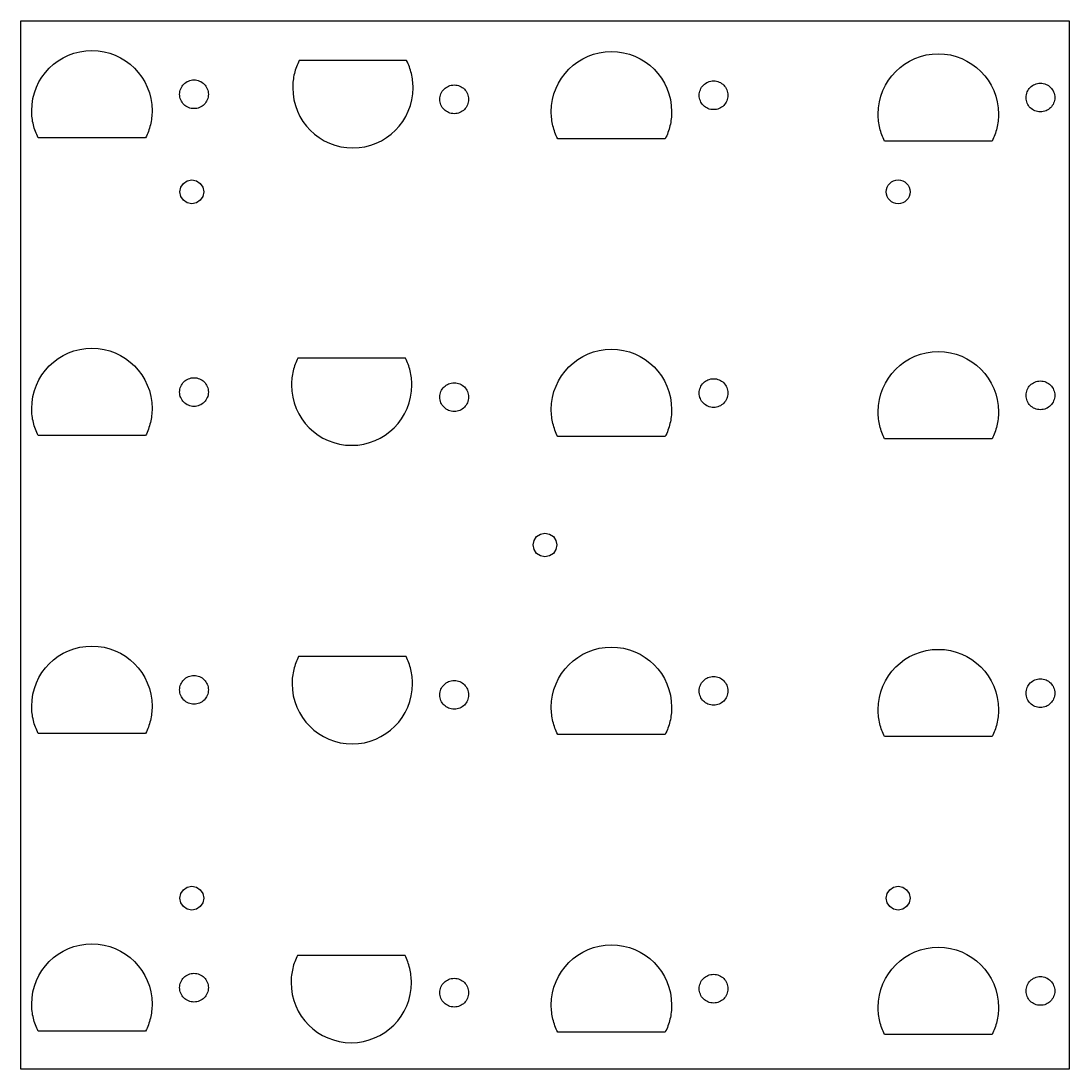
# Model space of a CAD drawing. Extents: x 5 to 220, y 53 to 268.
import ezdxf

# ---------------------------------------------------------------- set-up
doc = ezdxf.new("R2010")
doc.units = 0
doc.layers.get('0').update_dxf_attribs({"linetype": 'CONTINUOUS'})

msp = doc.modelspace()

# ---------------------------------------------------------------- linework, layer by layer
at = {"color": 7}
for points in [[(4.91873, 268.359062), (18.36498, 268.359062), (31.811231, 268.359062), (45.25748, 268.359062), (58.703729, 268.359062), (72.149978, 268.359062), (85.596228, 268.359062), (99.042477, 268.359062), (112.488729, 268.359062), (125.934978, 268.359062), (139.381227, 268.359062), (152.827476, 268.359062), (166.273726, 268.359062), (179.719975, 268.359062), (193.166227, 268.359062), (206.612476, 268.359062), (220.058725, 268.359062), (220.058725, 254.912812), (220.058725, 241.466563), (220.058725, 228.020311), (220.058725, 214.574062), (220.058725, 201.127813), (220.058725, 187.681564), (220.058725, 174.235315), (220.058725, 160.789063), (220.058725, 147.342813), (220.058725, 133.896564), (220.058725, 120.450315), (220.058725, 107.004066), (220.058725, 93.557817), (220.058725, 80.111565), (220.058725, 66.665315), (220.058725, 53.219066), (206.612476, 53.219066), (193.166227, 53.219066), (179.719975, 53.219066), (166.273726, 53.219066), (152.827476, 53.219066), (139.381227, 53.219066), (125.934978, 53.219066), (112.488729, 53.219066), (99.042477, 53.219066), (85.596228, 53.219066), (72.149978, 53.219066), (58.703729, 53.219066), (45.25748, 53.219066), (31.811231, 53.219066), (18.36498, 53.219066), (4.91873, 53.219066), (4.91873, 66.665315), (4.91873, 80.111565), (4.91873, 93.557817), (4.91873, 107.004066), (4.91873, 120.450315), (4.91873, 133.896564), (4.91873, 147.342813), (4.91873, 160.789063), (4.91873, 174.235315), (4.91873, 187.681564), (4.91873, 201.127813), (4.91873, 214.574062), (4.91873, 228.020311), (4.91873, 241.466563), (4.91873, 254.912812), (4.91873, 268.359062)], [(7.122856, 249.936309), (7.186645, 251.200602), (7.373869, 252.428407), (7.678317, 253.613501), (8.093773, 254.749668), (8.614026, 255.830687), (9.23286, 256.850336), (9.944064, 257.802395), (10.741424, 258.680648), (11.618727, 259.478869), (12.569758, 260.190845), (13.588306, 260.810348), (14.668156, 261.331164), (15.803095, 261.747069), (16.98691, 262.051846), (18.213388, 262.239273), (19.476315, 262.303132), (20.739242, 262.239273), (21.965719, 262.051846), (23.149535, 261.747069), (24.284474, 261.331164), (25.364324, 260.810348), (26.382871, 260.190845), (27.333903, 259.478869), (28.211205, 258.680648), (29.008564, 257.802395), (29.71977, 256.850336), (30.338604, 255.830687), (30.858855, 254.749668), (31.274312, 253.613501), (31.578759, 252.428407), (31.765985, 251.200602), (31.829773, 249.936309), (31.824241, 249.562918), (31.80776, 249.192374), (31.780497, 248.824822), (31.742597, 248.460402), (31.694219, 248.099257), (31.635514, 247.741529), (31.56664, 247.387357), (31.487753, 247.036888), (31.399012, 246.69026), (31.300564, 246.347619), (31.192572, 246.009105), (31.07519, 245.674858), (30.948571, 245.345022), (30.81287, 245.019741), (30.668248, 244.699156), (30.514857, 244.383406), (29.13573, 244.383406), (27.756601, 244.383406), (26.377473, 244.383406), (24.998344, 244.383406), (23.619216, 244.383406), (22.240088, 244.383406), (20.86096, 244.383406), (19.481832, 244.383406), (18.102704, 244.383406), (16.723575, 244.383406), (15.344447, 244.383406), (13.965319, 244.383406), (12.586191, 244.383406), (11.207063, 244.383406), (9.827935, 244.383406), (8.448806, 244.383406), (8.295212, 244.699218), (8.15018, 245.019837), (8.013895, 245.345126), (7.886544, 245.674945), (7.768313, 246.009161), (7.659387, 246.347636), (7.559954, 246.690228), (7.470197, 247.036806), (7.390304, 247.387227), (7.32046, 247.741357), (7.260851, 248.099059), (7.211663, 248.460191), (7.173083, 248.824622), (7.145295, 249.192207), (7.128486, 249.562816), (7.122842, 249.936309), (7.122856, 249.936309)], [(113.777313, 249.729694), (113.841101, 250.993988), (114.028327, 252.22179), (114.332774, 253.406886), (114.748231, 254.543053), (115.268482, 255.624072), (115.887317, 256.643721), (116.598522, 257.595781), (117.395882, 258.474034), (118.273184, 259.272254), (119.224216, 259.98423), (120.242765, 260.603733), (121.322615, 261.124549), (122.457551, 261.540454), (123.641366, 261.845232), (124.867845, 262.032658), (126.130772, 262.096517), (127.3937, 262.032658), (128.620179, 261.845232), (129.803993, 261.540454), (130.93893, 261.124549), (132.01878, 260.603733), (133.037329, 259.98423), (133.988361, 259.272254), (134.865663, 258.474034), (135.663023, 257.595781), (136.374228, 256.643721), (136.993063, 255.624072), (137.513314, 254.543053), (137.928771, 253.406886), (138.233218, 252.22179), (138.420444, 250.993988), (138.484232, 249.729694), (138.4787, 249.356303), (138.462218, 248.985759), (138.434956, 248.618207), (138.397056, 248.253788), (138.348678, 247.892642), (138.289973, 247.534914), (138.221099, 247.180742), (138.142215, 246.830273), (138.05347, 246.483645), (137.955023, 246.141004), (137.84703, 245.80249), (137.729649, 245.468243), (137.60303, 245.138407), (137.467329, 244.813126), (137.322707, 244.492541), (137.169316, 244.176791), (135.790186, 244.176791), (134.41106, 244.176791), (133.031933, 244.176791), (131.652803, 244.176791), (130.273676, 244.176791), (128.894546, 244.176791), (127.515417, 244.176791), (126.13629, 244.176791), (124.757163, 244.176791), (123.378033, 244.176791), (121.998904, 244.176791), (120.619777, 244.176791), (119.24065, 244.176791), (117.86152, 244.176791), (116.482391, 244.176791), (115.103264, 244.176791), (114.94967, 244.492604), (114.804636, 244.813222), (114.668354, 245.138511), (114.541001, 245.46833), (114.422769, 245.802546), (114.313846, 246.141021), (114.21441, 246.483614), (114.124655, 246.830191), (114.044761, 247.180612), (113.974917, 247.534742), (113.915309, 247.892444), (113.86612, 248.253576), (113.82754, 248.618007), (113.799741, 248.985593), (113.782921, 249.356201), (113.777276, 249.729694), (113.777313, 249.729694)], [(180.868168, 249.258947), (180.931955, 250.523241), (181.119182, 251.751043), (181.423629, 252.936139), (181.839085, 254.072307), (182.359337, 255.153325), (182.978171, 256.172974), (183.689377, 257.125034), (184.486736, 258.003287), (185.364038, 258.801507), (186.315071, 259.513483), (187.333619, 260.132987), (188.413469, 260.653802), (189.548406, 261.069708), (190.732221, 261.374485), (191.958699, 261.561912), (193.221627, 261.62577), (194.484554, 261.561912), (195.711033, 261.374485), (196.894848, 261.069708), (198.029785, 260.653802), (199.109635, 260.132987), (200.128183, 259.513483), (201.079216, 258.801507), (201.956518, 258.003287), (202.753877, 257.125034), (203.465083, 256.172974), (204.083917, 255.153325), (204.604168, 254.072307), (205.019625, 252.936139), (205.324072, 251.751046), (205.511298, 250.523241), (205.575086, 249.258947), (205.569555, 248.885556), (205.553073, 248.515012), (205.52581, 248.14746), (205.487911, 247.783041), (205.439532, 247.421895), (205.380827, 247.064167), (205.311954, 246.709995), (205.23307, 246.359526), (205.144325, 246.012898), (205.045877, 245.670258), (204.937885, 245.331743), (204.820503, 244.997496), (204.693884, 244.66766), (204.558183, 244.342379), (204.413561, 244.021795), (204.260171, 243.706045), (202.881044, 243.706045), (201.501914, 243.706045), (200.122787, 243.706045), (198.743657, 243.706045), (197.364528, 243.706045), (195.985401, 243.706045), (194.606274, 243.706045), (193.227144, 243.706045), (191.848018, 243.706045), (190.468888, 243.706045), (189.089761, 243.706045), (187.710631, 243.706045), (186.331502, 243.706045), (184.952375, 243.706045), (183.573248, 243.706045), (182.194118, 243.706045), (182.040524, 244.021857), (181.89549, 244.342475), (181.759208, 244.667765), (181.631855, 244.997584), (181.513624, 245.3318), (181.4047, 245.670275), (181.305265, 246.012867), (181.21551, 246.359444), (181.135615, 246.709865), (181.065771, 247.063995), (181.006163, 247.421698), (180.956974, 247.782829), (180.918395, 248.14726), (180.890596, 248.514846), (180.873775, 248.885455), (180.868131, 249.258947), (180.868168, 249.258947)], [(60.696845, 254.659783), (60.760633, 253.39549), (60.947859, 252.167688), (61.252306, 250.982591), (61.667763, 249.846424), (62.188014, 248.765406), (62.806848, 247.745757), (63.518054, 246.793697), (64.315413, 245.915444), (65.192715, 245.117223), (66.143748, 244.405247), (67.162296, 243.785744), (68.242146, 243.264928), (69.377083, 242.849023), (70.560898, 242.544246), (71.787377, 242.356819), (73.050304, 242.292961), (74.313232, 242.356819), (75.53971, 242.544246), (76.723525, 242.849023), (77.858462, 243.264928), (78.938312, 243.785744), (79.95686, 244.405247), (80.907893, 245.117223), (81.785195, 245.915444), (82.582554, 246.793697), (83.29376, 247.745757), (83.912594, 248.765406), (84.432846, 249.846424), (84.848302, 250.982591), (85.152749, 252.167685), (85.339976, 253.39549), (85.403763, 254.659783), (85.398232, 255.033175), (85.38175, 255.403718), (85.354487, 255.77127), (85.316588, 256.13569), (85.268209, 256.496835), (85.209504, 256.854563), (85.140631, 257.208735), (85.061747, 257.559205), (84.973002, 257.905833), (84.874554, 258.248473), (84.766562, 258.586987), (84.649177, 258.921234), (84.522561, 259.25107), (84.38686, 259.576351), (84.242238, 259.896936), (84.088848, 260.212686), (82.709718, 260.212686), (81.330591, 260.212686), (79.951461, 260.212686), (78.572335, 260.212686), (77.193205, 260.212686), (75.814078, 260.212686), (74.434948, 260.212686), (73.055821, 260.212686), (71.676692, 260.212686), (70.297565, 260.212686), (68.918435, 260.212686), (67.539308, 260.212686), (66.160179, 260.212686), (64.781052, 260.212686), (63.401922, 260.212686), (62.022795, 260.212686), (61.869201, 259.896874), (61.724167, 259.576255), (61.587885, 259.250966), (61.460532, 258.921147), (61.342301, 258.586931), (61.233377, 258.248456), (61.133942, 257.905864), (61.044187, 257.559286), (60.964293, 257.208865), (60.894448, 256.854736), (60.83484, 256.497033), (60.785652, 256.135901), (60.747072, 255.771471), (60.719273, 255.403885), (60.702452, 255.033276), (60.696808, 254.659783), (60.696845, 254.659783)], [(40.438023, 256.259512), (40.739646, 256.244287), (41.032553, 256.199583), (41.315261, 256.126892), (41.586302, 256.027691), (41.844177, 255.903468), (42.087404, 255.755703), (42.314499, 255.58588), (42.523996, 255.395481), (42.714379, 255.185991), (42.884214, 254.958891), (43.031969, 254.715662), (43.156195, 254.45779), (43.25539, 254.186757), (43.32809, 253.904045), (43.372793, 253.611138), (43.387953, 253.309518), (43.372793, 253.007897), (43.32809, 252.71499), (43.25539, 252.432278), (43.156195, 252.161244), (43.031969, 251.903372), (42.884214, 251.660145), (42.714379, 251.433043), (42.523996, 251.223553), (42.314499, 251.033153), (42.087404, 250.863331), (41.844177, 250.715566), (41.586302, 250.591343), (41.315261, 250.492142), (41.032553, 250.419451), (40.739646, 250.374747), (40.438023, 250.359522), (40.136399, 250.374747), (39.843492, 250.419451), (39.560785, 250.492142), (39.289744, 250.591343), (39.031869, 250.715566), (38.788642, 250.863331), (38.561547, 251.033153), (38.352066, 251.223553), (38.161667, 251.433043), (37.991831, 251.660145), (37.844076, 251.903372), (37.719851, 252.161244), (37.620656, 252.432278), (37.547956, 252.71499), (37.503252, 253.007897), (37.488093, 253.309518), (37.503252, 253.611138), (37.547956, 253.904045), (37.620656, 254.186757), (37.719851, 254.45779), (37.844076, 254.715662), (37.991831, 254.958891), (38.161667, 255.185991), (38.352066, 255.395481), (38.561547, 255.58588), (38.788642, 255.755703), (39.031869, 255.903468), (39.289744, 256.027691), (39.560785, 256.126892), (39.843492, 256.199583), (40.136399, 256.244287), (40.438023, 256.259512)], [(147.092454, 256.052869), (147.394077, 256.037644), (147.686984, 255.99294), (147.969691, 255.920248), (148.240732, 255.821048), (148.498608, 255.696825), (148.741835, 255.549059), (148.96893, 255.379237), (149.178427, 255.188838), (149.36881, 254.979348), (149.538645, 254.752247), (149.6864, 254.509019), (149.810625, 254.251147), (149.909821, 253.980114), (149.98252, 253.697402), (150.027224, 253.404495), (150.042384, 253.102875), (150.027224, 252.801254), (149.98252, 252.508347), (149.909821, 252.225635), (149.810625, 251.954601), (149.6864, 251.696729), (149.538645, 251.453502), (149.36881, 251.2264), (149.178427, 251.01691), (148.96893, 250.82651), (148.741835, 250.656688), (148.498608, 250.508923), (148.240732, 250.3847), (147.969691, 250.285499), (147.686984, 250.212808), (147.394077, 250.168104), (147.092454, 250.152879), (146.79083, 250.168104), (146.497923, 250.212808), (146.215216, 250.285499), (145.944175, 250.3847), (145.686299, 250.508923), (145.443072, 250.656688), (145.215977, 250.82651), (145.006497, 251.01691), (144.816097, 251.2264), (144.646262, 251.453502), (144.498507, 251.696729), (144.374282, 251.954601), (144.275086, 252.225635), (144.202387, 252.508347), (144.157683, 252.801254), (144.142524, 253.102875), (144.157683, 253.404495), (144.202387, 253.697402), (144.275086, 253.980114), (144.374282, 254.251147), (144.498507, 254.509019), (144.646262, 254.752247), (144.816097, 254.979348), (145.006497, 255.188838), (145.215977, 255.379237), (145.443072, 255.549059), (145.686299, 255.696825), (145.944175, 255.821048), (146.215216, 255.920248), (146.497923, 255.99294), (146.79083, 256.037644), (147.092454, 256.052869)], [(93.854731, 255.226889), (94.156354, 255.211664), (94.449261, 255.16696), (94.731969, 255.094269), (95.00301, 254.995068), (95.260885, 254.870845), (95.504112, 254.72308), (95.731207, 254.553258), (95.940704, 254.36286), (96.131087, 254.153368), (96.300922, 253.926268), (96.448677, 253.683039), (96.572903, 253.425167), (96.672098, 253.154134), (96.744798, 252.871422), (96.789501, 252.578515), (96.804661, 252.276895), (96.789501, 251.975274), (96.744798, 251.682368), (96.672098, 251.399655), (96.572903, 251.128621), (96.448677, 250.870749), (96.300922, 250.627522), (96.131087, 250.40042), (95.940704, 250.19093), (95.731207, 250.00053), (95.504112, 249.830708), (95.260885, 249.682943), (95.00301, 249.55872), (94.731969, 249.459519), (94.449261, 249.386828), (94.156354, 249.342124), (93.854731, 249.326899), (93.553107, 249.342124), (93.2602, 249.386828), (92.977493, 249.459519), (92.706452, 249.55872), (92.448577, 249.682943), (92.20535, 249.830708), (91.978255, 250.00053), (91.768774, 250.19093), (91.578375, 250.40042), (91.408539, 250.627522), (91.260784, 250.870749), (91.136559, 251.128621), (91.037364, 251.399655), (90.964664, 251.682368), (90.91996, 251.975274), (90.904801, 252.276895), (90.91996, 252.578515), (90.964664, 252.871422), (91.037364, 253.154134), (91.136559, 253.425167), (91.260784, 253.683039), (91.408539, 253.926268), (91.578375, 254.153368), (91.768774, 254.36286), (91.978255, 254.553258), (92.20535, 254.72308), (92.448577, 254.870845), (92.706452, 254.995068), (92.977493, 255.094269), (93.2602, 255.16696), (93.553107, 255.211664), (93.854731, 255.226889)], [(214.183339, 255.582179), (214.484963, 255.566953), (214.77787, 255.522249), (215.060577, 255.449558), (215.331618, 255.350358), (215.589493, 255.226134), (215.83272, 255.078369), (216.059815, 254.908547), (216.269312, 254.718148), (216.459695, 254.508657), (216.62953, 254.281557), (216.777286, 254.038329), (216.901511, 253.780457), (217.000706, 253.509424), (217.073406, 253.226712), (217.11811, 252.933805), (217.133269, 252.632184), (217.11811, 252.330564), (217.073406, 252.037657), (217.000706, 251.754945), (216.901511, 251.48391), (216.777286, 251.226038), (216.62953, 250.982812), (216.459695, 250.75571), (216.269312, 250.546219), (216.059815, 250.35582), (215.83272, 250.185998), (215.589493, 250.038233), (215.331618, 249.914009), (215.060577, 249.814809), (214.77787, 249.742118), (214.484963, 249.697414), (214.183339, 249.682188), (213.881715, 249.697414), (213.588808, 249.742118), (213.306101, 249.814809), (213.03506, 249.914009), (212.777185, 250.038233), (212.533958, 250.185998), (212.306863, 250.35582), (212.097382, 250.546219), (211.906983, 250.75571), (211.737148, 250.982812), (211.589392, 251.226038), (211.465167, 251.48391), (211.365972, 251.754945), (211.293272, 252.037657), (211.248568, 252.330564), (211.233409, 252.632184), (211.248568, 252.933805), (211.293272, 253.226712), (211.365972, 253.509424), (211.465167, 253.780457), (211.589392, 254.038329), (211.737148, 254.281557), (211.906983, 254.508657), (212.097382, 254.718148), (212.306863, 254.908547), (212.533958, 255.078369), (212.777185, 255.226134), (213.03506, 255.350358), (213.306101, 255.449558), (213.588808, 255.522249), (213.881715, 255.566953), (214.183339, 255.582179)], [(42.438714, 233.289073), (42.246181, 232.335422), (41.721126, 231.55666), (40.942364, 231.031606), (39.988714, 230.839073), (39.035064, 231.031606), (38.256301, 231.55666), (37.731247, 232.335422), (37.538714, 233.289073), (37.731247, 234.242723), (38.256301, 235.021483), (39.035064, 235.546539), (39.988714, 235.739073), (40.942364, 235.546539), (41.721126, 235.021483), (42.246181, 234.242723), (42.438714, 233.289073)], [(187.438748, 233.289073), (187.388973, 232.795312), (187.246215, 232.335422), (187.020327, 231.919255), (186.721161, 231.55666), (186.358566, 231.257494), (185.942399, 231.031606), (185.482509, 230.888848), (184.988748, 230.839073), (184.494988, 230.888848), (184.035098, 231.031606), (183.618931, 231.257494), (183.256336, 231.55666), (182.95717, 231.919255), (182.731282, 232.335422), (182.588524, 232.795312), (182.538748, 233.289073), (182.588524, 233.782833), (182.731282, 234.242723), (182.95717, 234.65889), (183.256336, 235.021483), (183.618931, 235.320651), (184.035098, 235.546539), (184.494988, 235.689297), (184.988748, 235.739073), (185.482509, 235.689297), (185.942399, 235.546539), (186.358566, 235.320651), (186.721161, 235.021483), (187.020327, 234.65889), (187.246215, 234.242723), (187.388973, 233.782833), (187.438748, 233.289073)], [(7.122856, 188.808923), (7.186645, 190.073216), (7.373869, 191.301019), (7.678317, 192.486115), (8.093773, 193.622282), (8.614026, 194.703301), (9.23286, 195.72295), (9.944064, 196.675009), (10.741424, 197.553262), (11.618727, 198.351483), (12.569758, 199.063459), (13.588306, 199.682962), (14.668156, 200.203778), (15.803095, 200.619683), (16.98691, 200.92446), (18.213388, 201.111887), (19.476315, 201.175746), (20.739242, 201.111887), (21.965719, 200.92446), (23.149535, 200.619683), (24.284474, 200.203778), (25.364324, 199.682962), (26.382871, 199.063459), (27.333903, 198.351483), (28.211205, 197.553262), (29.008564, 196.675009), (29.71977, 195.72295), (30.338604, 194.703301), (30.858855, 193.622282), (31.274312, 192.486115), (31.578759, 191.301021), (31.765985, 190.073216), (31.829773, 188.808923), (31.824241, 188.435532), (31.80776, 188.064988), (31.780497, 187.697436), (31.742597, 187.333016), (31.694219, 186.971871), (31.635514, 186.614143), (31.56664, 186.259971), (31.487753, 185.909502), (31.399012, 185.562874), (31.300564, 185.220233), (31.192572, 184.881719), (31.075187, 184.547472), (30.948571, 184.217636), (30.81287, 183.892355), (30.668248, 183.57177), (30.514857, 183.25602), (29.13573, 183.25602), (27.756601, 183.25602), (26.377473, 183.25602), (24.998344, 183.25602), (23.619216, 183.25602), (22.240088, 183.25602), (20.86096, 183.25602), (19.481832, 183.25602), (18.102704, 183.25602), (16.723575, 183.25602), (15.344447, 183.25602), (13.965319, 183.25602), (12.586191, 183.25602), (11.207063, 183.25602), (9.827935, 183.25602), (8.448806, 183.25602), (8.295212, 183.571832), (8.15018, 183.892451), (8.013895, 184.21774), (7.886544, 184.547559), (7.768313, 184.881775), (7.659387, 185.22025), (7.559954, 185.562842), (7.470197, 185.90942), (7.390304, 186.259841), (7.32046, 186.613971), (7.260851, 186.971673), (7.211663, 187.332805), (7.173083, 187.697236), (7.145295, 188.064821), (7.128486, 188.43543), (7.122842, 188.808923), (7.122856, 188.808923)], [(113.777313, 188.602308), (113.841101, 189.866602), (114.028327, 191.094404), (114.332774, 192.2795), (114.748231, 193.415667), (115.268482, 194.496686), (115.887317, 195.516335), (116.598522, 196.468395), (117.395882, 197.346648), (118.273184, 198.144868), (119.224216, 198.856844), (120.242765, 199.476347), (121.322615, 199.997163), (122.457551, 200.413068), (123.641366, 200.717846), (124.867845, 200.905272), (126.130772, 200.969131), (127.3937, 200.905272), (128.620179, 200.717846), (129.803993, 200.413068), (130.93893, 199.997163), (132.01878, 199.476347), (133.037329, 198.856844), (133.988361, 198.144868), (134.865663, 197.346648), (135.663023, 196.468395), (136.374228, 195.516335), (136.993063, 194.496686), (137.513314, 193.415667), (137.928771, 192.2795), (138.233218, 191.094404), (138.420444, 189.866602), (138.484232, 188.602308), (138.4787, 188.228917), (138.462218, 187.858373), (138.434956, 187.490821), (138.397056, 187.126402), (138.348678, 186.765256), (138.289973, 186.407528), (138.221099, 186.053356), (138.142215, 185.702887), (138.05347, 185.356259), (137.955023, 185.013618), (137.84703, 184.675104), (137.729649, 184.340857), (137.60303, 184.011021), (137.467329, 183.68574), (137.322707, 183.365155), (137.169316, 183.049405), (135.790186, 183.049405), (134.41106, 183.049405), (133.031933, 183.049405), (131.652803, 183.049405), (130.273676, 183.049405), (128.894546, 183.049405), (127.515417, 183.049405), (126.13629, 183.049405), (124.757163, 183.049405), (123.378033, 183.049405), (121.998904, 183.049405), (120.619777, 183.049405), (119.24065, 183.049405), (117.86152, 183.049405), (116.482391, 183.049405), (115.103264, 183.049405), (114.94967, 183.365218), (114.804636, 183.685836), (114.668354, 184.011125), (114.541001, 184.340944), (114.422769, 184.67516), (114.313846, 185.013635), (114.21441, 185.356228), (114.124655, 185.702805), (114.044761, 186.053226), (113.974917, 186.407356), (113.915309, 186.765058), (113.86612, 187.12619), (113.82754, 187.490621), (113.799741, 187.858207), (113.782921, 188.228815), (113.777276, 188.602308), (113.777313, 188.602308)], [(180.868168, 188.131561), (180.931955, 189.395855), (181.119182, 190.623657), (181.423629, 191.808753), (181.839085, 192.944921), (182.359337, 194.025939), (182.978171, 195.045588), (183.689377, 195.997648), (184.486736, 196.875901), (185.364038, 197.674121), (186.315071, 198.386097), (187.333619, 199.005601), (188.413469, 199.526416), (189.548406, 199.942322), (190.732221, 200.247099), (191.958699, 200.434526), (193.221627, 200.498384), (194.484554, 200.434526), (195.711033, 200.247099), (196.894848, 199.942322), (198.029785, 199.526416), (199.109635, 199.005601), (200.128183, 198.386097), (201.079216, 197.674121), (201.956518, 196.875901), (202.753877, 195.997648), (203.465083, 195.045588), (204.083917, 194.025939), (204.604168, 192.944921), (205.019625, 191.808753), (205.324072, 190.623657), (205.511298, 189.395855), (205.575086, 188.131561), (205.569555, 187.75817), (205.553073, 187.387626), (205.52581, 187.020074), (205.487911, 186.655655), (205.439532, 186.294509), (205.380827, 185.936781), (205.311954, 185.582609), (205.23307, 185.23214), (205.144325, 184.885512), (205.045877, 184.542872), (204.937885, 184.204357), (204.820503, 183.87011), (204.693884, 183.540274), (204.558183, 183.214993), (204.413561, 182.894409), (204.260171, 182.578659), (202.881044, 182.578659), (201.501914, 182.578659), (200.122787, 182.578659), (198.743657, 182.578659), (197.364528, 182.578659), (195.985401, 182.578659), (194.606274, 182.578659), (193.227144, 182.578659), (191.848018, 182.578659), (190.468888, 182.578659), (189.089761, 182.578659), (187.710631, 182.578659), (186.331502, 182.578659), (184.952375, 182.578659), (183.573248, 182.578659), (182.194118, 182.578659), (182.040524, 182.894471), (181.89549, 183.215089), (181.759208, 183.540379), (181.631855, 183.870198), (181.513624, 184.204414), (181.4047, 184.542889), (181.305265, 184.885481), (181.21551, 185.232058), (181.135615, 185.582479), (181.065771, 185.936609), (181.006163, 186.294312), (180.956974, 186.655443), (180.918395, 187.019874), (180.890596, 187.38746), (180.873775, 187.758069), (180.868131, 188.131561), (180.868168, 188.131561)], [(60.445639, 193.615963), (60.509427, 192.35167), (60.696653, 191.123868), (61.0011, 189.938771), (61.416557, 188.802604), (61.936808, 187.721586), (62.555642, 186.701937), (63.266848, 185.749877), (64.064207, 184.871624), (64.941509, 184.073403), (65.892542, 183.361427), (66.91109, 182.741924), (67.99094, 182.221108), (69.125877, 181.805203), (70.309692, 181.500426), (71.536171, 181.312999), (72.799098, 181.249141), (74.062026, 181.312999), (75.288504, 181.500426), (76.472319, 181.805203), (77.607256, 182.221108), (78.687106, 182.741924), (79.705654, 183.361427), (80.656687, 184.073403), (81.533989, 184.871624), (82.331348, 185.749877), (83.042554, 186.701937), (83.661388, 187.721586), (84.18164, 188.802604), (84.597096, 189.938771), (84.901543, 191.123865), (85.08877, 192.35167), (85.152557, 193.615963), (85.147026, 193.989355), (85.130544, 194.359898), (85.103281, 194.72745), (85.065382, 195.09187), (85.017003, 195.453015), (84.958298, 195.810743), (84.889425, 196.164915), (84.810541, 196.515385), (84.721796, 196.862013), (84.623348, 197.204653), (84.515356, 197.543167), (84.397974, 197.877414), (84.271355, 198.20725), (84.135654, 198.532531), (83.991032, 198.853116), (83.837642, 199.168866), (82.458512, 199.168866), (81.079385, 199.168866), (79.700255, 199.168866), (78.321129, 199.168866), (76.941999, 199.168866), (75.562872, 199.168866), (74.183742, 199.168866), (72.804615, 199.168866), (71.425486, 199.168866), (70.046359, 199.168866), (68.667229, 199.168866), (67.288102, 199.168866), (65.908973, 199.168866), (64.529846, 199.168866), (63.150716, 199.168866), (61.771589, 199.168866), (61.617995, 198.853054), (61.472961, 198.532435), (61.336679, 198.207146), (61.209326, 197.877327), (61.091095, 197.543111), (60.982171, 197.204636), (60.882736, 196.862044), (60.792981, 196.515466), (60.713087, 196.165045), (60.643242, 195.810916), (60.583634, 195.453213), (60.534446, 195.092081), (60.495866, 194.727651), (60.468067, 194.360065), (60.451246, 193.989456), (60.445602, 193.615963), (60.445639, 193.615963)], [(40.438023, 195.132126), (40.739646, 195.116901), (41.032553, 195.072197), (41.315261, 194.999506), (41.586302, 194.900305), (41.844177, 194.776082), (42.087404, 194.628317), (42.314499, 194.458494), (42.523996, 194.268097), (42.714379, 194.058605), (42.884214, 193.831505), (43.031969, 193.588276), (43.156195, 193.330404), (43.25539, 193.059371), (43.32809, 192.776659), (43.372793, 192.483752), (43.387953, 192.182132), (43.372793, 191.880511), (43.32809, 191.587604), (43.25539, 191.304892), (43.156195, 191.033858), (43.031969, 190.775986), (42.884214, 190.532759), (42.714379, 190.305657), (42.523996, 190.096167), (42.314499, 189.905767), (42.087404, 189.735945), (41.844177, 189.58818), (41.586302, 189.463957), (41.315261, 189.364756), (41.032553, 189.292065), (40.739646, 189.247361), (40.438023, 189.232136), (40.136399, 189.247361), (39.843492, 189.292065), (39.560785, 189.364756), (39.289744, 189.463957), (39.031869, 189.58818), (38.788642, 189.735945), (38.561547, 189.905767), (38.352066, 190.096167), (38.161667, 190.305657), (37.991831, 190.532759), (37.844076, 190.775986), (37.719851, 191.033858), (37.620656, 191.304892), (37.547956, 191.587604), (37.503252, 191.880511), (37.488093, 192.182132), (37.503252, 192.483752), (37.547956, 192.776659), (37.620656, 193.059371), (37.719851, 193.330404), (37.844076, 193.588276), (37.991831, 193.831505), (38.161667, 194.058605), (38.352066, 194.268097), (38.561547, 194.458494), (38.788642, 194.628317), (39.031869, 194.776082), (39.289744, 194.900305), (39.560785, 194.999506), (39.843492, 195.072197), (40.136399, 195.116901), (40.438023, 195.132126)], [(93.854731, 194.099503), (94.156354, 194.084278), (94.449261, 194.039574), (94.731969, 193.966883), (95.00301, 193.867682), (95.260885, 193.743459), (95.504112, 193.595694), (95.731207, 193.425872), (95.940704, 193.235472), (96.131087, 193.025982), (96.300922, 192.798882), (96.448677, 192.555653), (96.572903, 192.297781), (96.672098, 192.026748), (96.744798, 191.744036), (96.789501, 191.451129), (96.804661, 191.149509), (96.789501, 190.847888), (96.744798, 190.554982), (96.672098, 190.272269), (96.572903, 190.001235), (96.448677, 189.743363), (96.300922, 189.500136), (96.131087, 189.273034), (95.940704, 189.063544), (95.731207, 188.873144), (95.504112, 188.703322), (95.260885, 188.555557), (95.00301, 188.431334), (94.731969, 188.332133), (94.449261, 188.259442), (94.156354, 188.214738), (93.854731, 188.199513), (93.553107, 188.214738), (93.2602, 188.259442), (92.977493, 188.332133), (92.706452, 188.431334), (92.448577, 188.555557), (92.20535, 188.703322), (91.978255, 188.873144), (91.768774, 189.063544), (91.578375, 189.273034), (91.408539, 189.500136), (91.260784, 189.743363), (91.136559, 190.001235), (91.037364, 190.272269), (90.964664, 190.554982), (90.91996, 190.847888), (90.904801, 191.149509), (90.91996, 191.451129), (90.964664, 191.744036), (91.037364, 192.026748), (91.136559, 192.297781), (91.260784, 192.555653), (91.408539, 192.798882), (91.578375, 193.025982), (91.768774, 193.235472), (91.978255, 193.425872), (92.20535, 193.595694), (92.448577, 193.743459), (92.706452, 193.867682), (92.977493, 193.966883), (93.2602, 194.039574), (93.553107, 194.084278), (93.854731, 194.099503)], [(147.092454, 194.925483), (147.394077, 194.910258), (147.686984, 194.865554), (147.969691, 194.792862), (148.240732, 194.693662), (148.498608, 194.569439), (148.741835, 194.421673), (148.96893, 194.251851), (149.178427, 194.061452), (149.36881, 193.851962), (149.538645, 193.624861), (149.6864, 193.381633), (149.810625, 193.123761), (149.909821, 192.852728), (149.98252, 192.570016), (150.027224, 192.277109), (150.042384, 191.975489), (150.027224, 191.673868), (149.98252, 191.380961), (149.909821, 191.098249), (149.810625, 190.827215), (149.6864, 190.569343), (149.538645, 190.326116), (149.36881, 190.099014), (149.178427, 189.889524), (148.96893, 189.699124), (148.741835, 189.529302), (148.498608, 189.381537), (148.240732, 189.257314), (147.969691, 189.158113), (147.686984, 189.085422), (147.394077, 189.040718), (147.092454, 189.025493), (146.79083, 189.040718), (146.497923, 189.085422), (146.215216, 189.158113), (145.944175, 189.257314), (145.686299, 189.381537), (145.443072, 189.529302), (145.215977, 189.699124), (145.006497, 189.889524), (144.816097, 190.099014), (144.646262, 190.326116), (144.498507, 190.569343), (144.374282, 190.827215), (144.275086, 191.098249), (144.202387, 191.380961), (144.157683, 191.673868), (144.142524, 191.975489), (144.157683, 192.277109), (144.202387, 192.570016), (144.275086, 192.852728), (144.374282, 193.123761), (144.498507, 193.381633), (144.646262, 193.624861), (144.816097, 193.851962), (145.006497, 194.061452), (145.215977, 194.251851), (145.443072, 194.421673), (145.686299, 194.569439), (145.944175, 194.693662), (146.215216, 194.792862), (146.497923, 194.865554), (146.79083, 194.910258), (147.092454, 194.925483)], [(214.183339, 194.454793), (214.484963, 194.439567), (214.77787, 194.394863), (215.060577, 194.322172), (215.331618, 194.222972), (215.589493, 194.098748), (215.83272, 193.950983), (216.059815, 193.781161), (216.269312, 193.590762), (216.459695, 193.381271), (216.62953, 193.154171), (216.777286, 192.910943), (216.901511, 192.653071), (217.000706, 192.382038), (217.073406, 192.099326), (217.11811, 191.806419), (217.133269, 191.504798), (217.11811, 191.203178), (217.073406, 190.910271), (217.000706, 190.627559), (216.901511, 190.356524), (216.777286, 190.098652), (216.62953, 189.855426), (216.459695, 189.628324), (216.269312, 189.418833), (216.059815, 189.228434), (215.83272, 189.058612), (215.589493, 188.910847), (215.331618, 188.786623), (215.060577, 188.687423), (214.77787, 188.614732), (214.484963, 188.570028), (214.183339, 188.554802), (213.881715, 188.570028), (213.588808, 188.614732), (213.306101, 188.687423), (213.03506, 188.786623), (212.777185, 188.910847), (212.533958, 189.058612), (212.306863, 189.228434), (212.097382, 189.418833), (211.906983, 189.628324), (211.737148, 189.855426), (211.589392, 190.098652), (211.465167, 190.356524), (211.365972, 190.627559), (211.293272, 190.910271), (211.248568, 191.203178), (211.233409, 191.504798), (211.248568, 191.806419), (211.293272, 192.099326), (211.365972, 192.382038), (211.465167, 192.653071), (211.589392, 192.910943), (211.737148, 193.154171), (211.906983, 193.381271), (212.097382, 193.590762), (212.306863, 193.781161), (212.533958, 193.950983), (212.777185, 194.098748), (213.03506, 194.222972), (213.306101, 194.322172), (213.588808, 194.394863), (213.881715, 194.439567), (214.183339, 194.454793)], [(114.938721, 160.789065), (114.746188, 159.835415), (114.221134, 159.056653), (113.442372, 158.531598), (112.488721, 158.339065), (111.535071, 158.531598), (110.756309, 159.056653), (110.231255, 159.835415), (110.038721, 160.789065), (110.231255, 161.742715), (110.756309, 162.521476), (111.535071, 163.046532), (112.488721, 163.239065), (113.442372, 163.046532), (114.221134, 162.521476), (114.746188, 161.742715), (114.938721, 160.789065)], [(7.122856, 127.681509), (7.186645, 128.945802), (7.373869, 130.173607), (7.678317, 131.358701), (8.093773, 132.494868), (8.614026, 133.575886), (9.23286, 134.595535), (9.944064, 135.547595), (10.741424, 136.425848), (11.618727, 137.224069), (12.569758, 137.936045), (13.588306, 138.555548), (14.668156, 139.076364), (15.803095, 139.492269), (16.98691, 139.797046), (18.213388, 139.984473), (19.476315, 140.048331), (20.739242, 139.984473), (21.965719, 139.797046), (23.149535, 139.492269), (24.284474, 139.076364), (25.364324, 138.555548), (26.382871, 137.936045), (27.333903, 137.224069), (28.211205, 136.425848), (29.008564, 135.547595), (29.71977, 134.595535), (30.338604, 133.575886), (30.858855, 132.494868), (31.274312, 131.358701), (31.578759, 130.173604), (31.765985, 128.945802), (31.829773, 127.681509), (31.824241, 127.308117), (31.80776, 126.937574), (31.780497, 126.570022), (31.742597, 126.205602), (31.694219, 125.844457), (31.635514, 125.486729), (31.56664, 125.132557), (31.487753, 124.782087), (31.399012, 124.435459), (31.300564, 124.092819), (31.192572, 123.754305), (31.075187, 123.420058), (30.948571, 123.090222), (30.81287, 122.764941), (30.668248, 122.444356), (30.514857, 122.128606), (29.13573, 122.128606), (27.756601, 122.128606), (26.377473, 122.128606), (24.998344, 122.128606), (23.619216, 122.128606), (22.240088, 122.128606), (20.86096, 122.128606), (19.481832, 122.128606), (18.102704, 122.128606), (16.723575, 122.128606), (15.344447, 122.128606), (13.965319, 122.128606), (12.586191, 122.128606), (11.207063, 122.128606), (9.827935, 122.128606), (8.448806, 122.128606), (8.295212, 122.444418), (8.15018, 122.765037), (8.013895, 123.090326), (7.886544, 123.420145), (7.768313, 123.754361), (7.659387, 124.092836), (7.559954, 124.435428), (7.470197, 124.782006), (7.390304, 125.132427), (7.32046, 125.486556), (7.260851, 125.844259), (7.211663, 126.205391), (7.173083, 126.569821), (7.145295, 126.937407), (7.128486, 127.308016), (7.122842, 127.681509), (7.122856, 127.681509)], [(113.777313, 127.474922), (113.841101, 128.739216), (114.028327, 129.96702), (114.332774, 131.152114), (114.748231, 132.288281), (115.268482, 133.3693), (115.887317, 134.388949), (116.598522, 135.341009), (117.395882, 136.219262), (118.273184, 137.017482), (119.224216, 137.729458), (120.242765, 138.348961), (121.322615, 138.869777), (122.457551, 139.285682), (123.641366, 139.59046), (124.867845, 139.777886), (126.130772, 139.841745), (127.3937, 139.777886), (128.620179, 139.59046), (129.803993, 139.285682), (130.93893, 138.869777), (132.01878, 138.348961), (133.037329, 137.729458), (133.988361, 137.017482), (134.865663, 136.219262), (135.663023, 135.341009), (136.374228, 134.388949), (136.993063, 133.3693), (137.513314, 132.288281), (137.928771, 131.152114), (138.233218, 129.967018), (138.420444, 128.739216), (138.484232, 127.474922), (138.4787, 127.101531), (138.462218, 126.730987), (138.434956, 126.363435), (138.397056, 125.999016), (138.348678, 125.63787), (138.289973, 125.280142), (138.221099, 124.92597), (138.142215, 124.575501), (138.05347, 124.228873), (137.955023, 123.886232), (137.84703, 123.547718), (137.729649, 123.213471), (137.60303, 122.883635), (137.467329, 122.558354), (137.322707, 122.237769), (137.169316, 121.922019), (135.790186, 121.922019), (134.41106, 121.922019), (133.031933, 121.922019), (131.652803, 121.922019), (130.273676, 121.922019), (128.894546, 121.922019), (127.515417, 121.922019), (126.13629, 121.922019), (124.757163, 121.922019), (123.378033, 121.922019), (121.998904, 121.922019), (120.619777, 121.922019), (119.24065, 121.922019), (117.86152, 121.922019), (116.482391, 121.922019), (115.103264, 121.922019), (114.94967, 122.237832), (114.804636, 122.55845), (114.668354, 122.883739), (114.541001, 123.213558), (114.422769, 123.547774), (114.313846, 123.886249), (114.21441, 124.228842), (114.124655, 124.575419), (114.044761, 124.92584), (113.974917, 125.27997), (113.915309, 125.637672), (113.86612, 125.998804), (113.82754, 126.363235), (113.799741, 126.730821), (113.782921, 127.101429), (113.777276, 127.474922), (113.777313, 127.474922)], [(60.571256, 132.320965), (60.635044, 131.056672), (60.82227, 129.828867), (61.126717, 128.643774), (61.542174, 127.507606), (62.062425, 126.426588), (62.681259, 125.406939), (63.392465, 124.454879), (64.189824, 123.576626), (65.067126, 122.778406), (66.018159, 122.06643), (67.036707, 121.446926), (68.116557, 120.926111), (69.251494, 120.510205), (70.435309, 120.205428), (71.661788, 120.018001), (72.924715, 119.954143), (74.187643, 120.018001), (75.414121, 120.205428), (76.597936, 120.510205), (77.732873, 120.926111), (78.812723, 121.446926), (79.831271, 122.06643), (80.782304, 122.778406), (81.659606, 123.576626), (82.456965, 124.454879), (83.168171, 125.406939), (83.787005, 126.426588), (84.307257, 127.507606), (84.722713, 128.643774), (85.02716, 129.82887), (85.214387, 131.056672), (85.278174, 132.320965), (85.272643, 132.694357), (85.256161, 133.0649), (85.228898, 133.432453), (85.190999, 133.796872), (85.14262, 134.158018), (85.083915, 134.515746), (85.015042, 134.869918), (84.936155, 135.220387), (84.847413, 135.567015), (84.748965, 135.909655), (84.640973, 136.24817), (84.523588, 136.582417), (84.396972, 136.912253), (84.261271, 137.237533), (84.116649, 137.558118), (83.963259, 137.873868), (82.584132, 137.873868), (81.205002, 137.873868), (79.825873, 137.873868), (78.446746, 137.873868), (77.067619, 137.873868), (75.688489, 137.873868), (74.309359, 137.873868), (72.930233, 137.873868), (71.551106, 137.873868), (70.171976, 137.873868), (68.792846, 137.873868), (67.413719, 137.873868), (66.03459, 137.873868), (64.655463, 137.873868), (63.276333, 137.873868), (61.897206, 137.873868), (61.743613, 137.558056), (61.598579, 137.237437), (61.462296, 136.912148), (61.334944, 136.582329), (61.216712, 136.248113), (61.107788, 135.909638), (61.008353, 135.567046), (60.918598, 135.220469), (60.838704, 134.870047), (60.768859, 134.515918), (60.709251, 134.158215), (60.660063, 133.797084), (60.621483, 133.432653), (60.593684, 133.065067), (60.576864, 132.694458), (60.571219, 132.320965), (60.571256, 132.320965)], [(180.868168, 127.004175), (180.931955, 128.268469), (181.119182, 129.496274), (181.423629, 130.681367), (181.839085, 131.817535), (182.359337, 132.898553), (182.978171, 133.918202), (183.689377, 134.870262), (184.486736, 135.748515), (185.364038, 136.546735), (186.315071, 137.258711), (187.333619, 137.878215), (188.413469, 138.39903), (189.548406, 138.814936), (190.732221, 139.119713), (191.958699, 139.30714), (193.221627, 139.370998), (194.484554, 139.30714), (195.711033, 139.119713), (196.894848, 138.814936), (198.029785, 138.39903), (199.109635, 137.878215), (200.128183, 137.258711), (201.079216, 136.546735), (201.956518, 135.748515), (202.753877, 134.870262), (203.465083, 133.918202), (204.083917, 132.898553), (204.604168, 131.817535), (205.019625, 130.681367), (205.324072, 129.496274), (205.511298, 128.268469), (205.575086, 127.004175), (205.569555, 126.630784), (205.553073, 126.26024), (205.52581, 125.892688), (205.487911, 125.528269), (205.439532, 125.167123), (205.380827, 124.809395), (205.311954, 124.455223), (205.23307, 124.104754), (205.144325, 123.758126), (205.045877, 123.415486), (204.937885, 123.076971), (204.820503, 122.742724), (204.693884, 122.412888), (204.558183, 122.087607), (204.413561, 121.767023), (204.260171, 121.451273), (202.881044, 121.451273), (201.501914, 121.451273), (200.122787, 121.451273), (198.743657, 121.451273), (197.364528, 121.451273), (195.985401, 121.451273), (194.606274, 121.451273), (193.227144, 121.451273), (191.848018, 121.451273), (190.468888, 121.451273), (189.089761, 121.451273), (187.710631, 121.451273), (186.331502, 121.451273), (184.952375, 121.451273), (183.573248, 121.451273), (182.194118, 121.451273), (182.040524, 121.767085), (181.89549, 122.087703), (181.759208, 122.412993), (181.631855, 122.742812), (181.513624, 123.077028), (181.4047, 123.415503), (181.305265, 123.758095), (181.21551, 124.104672), (181.135615, 124.455093), (181.065771, 124.809223), (181.006163, 125.166926), (180.956974, 125.528057), (180.918395, 125.892488), (180.890596, 126.260074), (180.873775, 126.630683), (180.868131, 127.004175), (180.868168, 127.004175)], [(40.438023, 134.00474), (40.739646, 133.989515), (41.032553, 133.944811), (41.315261, 133.87212), (41.586302, 133.772919), (41.844177, 133.648696), (42.087404, 133.500931), (42.314499, 133.331108), (42.523996, 133.140711), (42.714379, 132.931219), (42.884214, 132.704119), (43.031969, 132.46089), (43.156195, 132.203018), (43.25539, 131.931985), (43.32809, 131.649273), (43.372793, 131.356366), (43.387953, 131.054746), (43.372793, 130.753125), (43.32809, 130.460218), (43.25539, 130.177506), (43.156195, 129.906472), (43.031969, 129.6486), (42.884214, 129.405373), (42.714379, 129.178271), (42.523996, 128.968781), (42.314499, 128.778381), (42.087404, 128.608559), (41.844177, 128.460794), (41.586302, 128.336571), (41.315261, 128.23737), (41.032553, 128.164679), (40.739646, 128.119975), (40.438023, 128.10475), (40.136399, 128.119975), (39.843492, 128.164679), (39.560785, 128.23737), (39.289744, 128.336571), (39.031869, 128.460794), (38.788642, 128.608559), (38.561547, 128.778381), (38.352066, 128.968781), (38.161667, 129.178271), (37.991831, 129.405373), (37.844076, 129.6486), (37.719851, 129.906472), (37.620656, 130.177506), (37.547956, 130.460218), (37.503252, 130.753125), (37.488093, 131.054746), (37.503252, 131.356366), (37.547956, 131.649273), (37.620656, 131.931985), (37.719851, 132.203018), (37.844076, 132.46089), (37.991831, 132.704119), (38.161667, 132.931219), (38.352066, 133.140711), (38.561547, 133.331108), (38.788642, 133.500931), (39.031869, 133.648696), (39.289744, 133.772919), (39.560785, 133.87212), (39.843492, 133.944811), (40.136399, 133.989515), (40.438023, 134.00474)], [(147.092454, 133.798125), (147.394077, 133.7829), (147.686984, 133.738196), (147.969691, 133.665505), (148.240732, 133.566304), (148.498608, 133.442081), (148.741835, 133.294316), (148.96893, 133.124494), (149.178427, 132.934096), (149.36881, 132.724604), (149.538645, 132.497504), (149.6864, 132.254275), (149.810625, 131.996403), (149.909821, 131.72537), (149.98252, 131.442658), (150.027224, 131.149751), (150.042384, 130.848131), (150.027224, 130.54651), (149.98252, 130.253604), (149.909821, 129.970891), (149.810625, 129.699857), (149.6864, 129.441985), (149.538645, 129.198758), (149.36881, 128.971656), (149.178427, 128.762166), (148.96893, 128.571766), (148.741835, 128.401944), (148.498608, 128.254179), (148.240732, 128.129956), (147.969691, 128.030755), (147.686984, 127.958064), (147.394077, 127.91336), (147.092454, 127.898135), (146.79083, 127.91336), (146.497923, 127.958064), (146.215216, 128.030755), (145.944175, 128.129956), (145.686299, 128.254179), (145.443072, 128.401944), (145.215977, 128.571766), (145.006497, 128.762166), (144.816097, 128.971656), (144.646262, 129.198758), (144.498507, 129.441985), (144.374282, 129.699857), (144.275086, 129.970891), (144.202387, 130.253604), (144.157683, 130.54651), (144.142524, 130.848131), (144.157683, 131.149751), (144.202387, 131.442658), (144.275086, 131.72537), (144.374282, 131.996403), (144.498507, 132.254275), (144.646262, 132.497504), (144.816097, 132.724604), (145.006497, 132.934096), (145.215977, 133.124494), (145.443072, 133.294316), (145.686299, 133.442081), (145.944175, 133.566304), (146.215216, 133.665505), (146.497923, 133.738196), (146.79083, 133.7829), (147.092454, 133.798125)], [(93.854731, 132.972117), (94.156354, 132.956892), (94.449261, 132.912188), (94.731969, 132.839497), (95.00301, 132.740296), (95.260885, 132.616073), (95.504112, 132.468308), (95.731207, 132.298486), (95.940704, 132.108086), (96.131087, 131.898596), (96.300922, 131.671496), (96.448677, 131.428267), (96.572903, 131.170395), (96.672098, 130.899362), (96.744798, 130.61665), (96.789501, 130.323743), (96.804661, 130.022123), (96.789501, 129.720502), (96.744798, 129.427596), (96.672098, 129.144883), (96.572903, 128.873849), (96.448677, 128.615977), (96.300922, 128.37275), (96.131087, 128.145648), (95.940704, 127.936158), (95.731207, 127.745758), (95.504112, 127.575936), (95.260885, 127.428171), (95.00301, 127.303948), (94.731969, 127.204747), (94.449261, 127.132056), (94.156354, 127.087352), (93.854731, 127.072127), (93.553107, 127.087352), (93.2602, 127.132056), (92.977493, 127.204747), (92.706452, 127.303948), (92.448577, 127.428171), (92.20535, 127.575936), (91.978255, 127.745758), (91.768774, 127.936158), (91.578375, 128.145648), (91.408539, 128.37275), (91.260784, 128.615977), (91.136559, 128.873849), (91.037364, 129.144883), (90.964664, 129.427596), (90.91996, 129.720502), (90.904801, 130.022123), (90.91996, 130.323743), (90.964664, 130.61665), (91.037364, 130.899362), (91.136559, 131.170395), (91.260784, 131.428267), (91.408539, 131.671496), (91.578375, 131.898596), (91.768774, 132.108086), (91.978255, 132.298486), (92.20535, 132.468308), (92.448577, 132.616073), (92.706452, 132.740296), (92.977493, 132.839497), (93.2602, 132.912188), (93.553107, 132.956892), (93.854731, 132.972117)], [(214.183339, 133.327435), (214.484963, 133.31221), (214.77787, 133.267506), (215.060577, 133.194814), (215.331618, 133.095614), (215.589493, 132.971391), (215.83272, 132.823625), (216.059815, 132.653803), (216.269312, 132.463404), (216.459695, 132.253914), (216.62953, 132.026813), (216.777286, 131.783585), (216.901511, 131.525713), (217.000706, 131.25468), (217.073406, 130.971968), (217.11811, 130.679061), (217.133269, 130.377441), (217.11811, 130.07582), (217.073406, 129.782913), (217.000706, 129.500201), (216.901511, 129.229167), (216.777286, 128.971295), (216.62953, 128.728068), (216.459695, 128.500966), (216.269312, 128.291476), (216.059815, 128.101076), (215.83272, 127.931254), (215.589493, 127.783489), (215.331618, 127.659266), (215.060577, 127.560065), (214.77787, 127.487374), (214.484963, 127.44267), (214.183339, 127.427445), (213.881715, 127.44267), (213.588808, 127.487374), (213.306101, 127.560065), (213.03506, 127.659266), (212.777185, 127.783489), (212.533958, 127.931254), (212.306863, 128.101076), (212.097382, 128.291476), (211.906983, 128.500966), (211.737148, 128.728068), (211.589392, 128.971295), (211.465167, 129.229167), (211.365972, 129.500201), (211.293272, 129.782913), (211.248568, 130.07582), (211.233409, 130.377441), (211.248568, 130.679061), (211.293272, 130.971968), (211.365972, 131.25468), (211.465167, 131.525713), (211.589392, 131.783585), (211.737148, 132.026813), (211.906983, 132.253914), (212.097382, 132.463404), (212.306863, 132.653803), (212.533958, 132.823625), (212.777185, 132.971391), (213.03506, 133.095614), (213.306101, 133.194814), (213.588808, 133.267506), (213.881715, 133.31221), (214.183339, 133.327435)], [(42.438714, 88.289058), (42.246181, 87.335408), (41.721126, 86.556645), (40.942364, 86.031591), (39.988714, 85.839058), (39.035064, 86.031591), (38.256301, 86.556645), (37.731247, 87.335408), (37.538714, 88.289058), (37.731247, 89.242708), (38.256301, 90.021469), (39.035064, 90.546525), (39.988714, 90.739058), (40.942364, 90.546525), (41.721126, 90.021469), (42.246181, 89.242708), (42.438714, 88.289058)], [(187.438748, 88.289058), (187.246215, 87.335408), (186.721161, 86.556645), (185.942399, 86.031591), (184.988748, 85.839058), (184.035098, 86.031591), (183.256336, 86.556645), (182.731282, 87.335408), (182.538748, 88.289058), (182.731282, 89.242708), (183.256336, 90.021469), (184.035098, 90.546525), (184.988748, 90.739058), (185.942399, 90.546525), (186.721161, 90.021469), (187.246215, 89.242708), (187.438748, 88.289058)], [(7.122856, 66.554162), (7.186645, 67.818459), (7.373869, 69.046263), (7.678317, 70.231363), (8.093773, 71.36753), (8.614026, 72.448551), (9.23286, 73.4682), (9.944064, 74.420263), (10.741424, 75.298513), (11.618727, 76.096736), (12.569758, 76.808712), (13.588306, 77.428216), (14.668156, 77.949031), (15.803095, 78.364936), (16.98691, 78.669714), (18.213388, 78.85714), (19.476315, 78.920999), (20.739242, 78.85714), (21.965719, 78.669714), (23.149535, 78.364936), (24.284474, 77.949031), (25.364324, 77.428216), (26.382871, 76.808712), (27.333903, 76.096736), (28.211205, 75.298513), (29.008564, 74.420263), (29.71977, 73.4682), (30.338604, 72.448551), (30.858855, 71.36753), (31.274312, 70.231363), (31.578759, 69.046263), (31.765985, 67.818459), (31.829773, 66.554162), (31.824241, 66.180774), (31.80776, 65.81023), (31.780497, 65.442681), (31.742597, 65.078261), (31.694219, 64.717116), (31.635514, 64.359388), (31.56664, 64.005219), (31.487753, 63.654749), (31.399012, 63.308121), (31.300564, 62.965481), (31.192572, 62.626967), (31.075187, 62.29272), (30.948571, 61.962886), (30.81287, 61.637606), (30.668248, 61.317018), (30.514857, 61.001271), (29.13573, 61.001271), (27.756601, 61.001271), (26.377473, 61.001271), (24.998344, 61.001271), (23.619216, 61.001271), (22.240088, 61.001271), (20.86096, 61.001271), (19.481832, 61.001271), (18.102704, 61.001271), (16.723575, 61.001271), (15.344447, 61.001271), (13.965319, 61.001271), (12.586191, 61.001271), (11.207063, 61.001271), (9.827935, 61.001271), (8.448806, 61.001271), (8.295212, 61.317083), (8.15018, 61.637702), (8.013895, 61.962988), (7.886544, 62.292807), (7.768313, 62.627023), (7.659387, 62.965495), (7.559954, 63.308087), (7.470197, 63.654665), (7.390304, 64.005086), (7.32046, 64.359213), (7.260851, 64.716913), (7.211663, 65.078047), (7.173083, 65.442475), (7.145295, 65.810061), (7.128486, 66.180669), (7.122842, 66.554162), (7.122856, 66.554162)], [(113.777313, 66.347547), (113.841101, 67.611844), (114.028327, 68.839649), (114.332774, 70.024748), (114.748231, 71.160915), (115.268482, 72.241936), (115.887317, 73.261585), (116.598522, 74.213648), (117.395882, 75.091901), (118.273184, 75.890121), (119.224216, 76.602097), (120.242765, 77.221601), (121.322615, 77.742416), (122.457551, 78.158322), (123.641366, 78.463099), (124.867845, 78.650526), (126.130772, 78.714384), (127.3937, 78.650526), (128.620179, 78.463099), (129.803993, 78.158322), (130.93893, 77.742416), (132.01878, 77.221601), (133.037329, 76.602097), (133.988361, 75.890121), (134.865663, 75.091898), (135.663023, 74.213648), (136.374228, 73.261585), (136.993063, 72.241936), (137.513314, 71.160915), (137.928771, 70.024748), (138.233218, 68.839649), (138.420444, 67.611844), (138.484232, 66.347547), (138.4787, 65.974159), (138.462218, 65.603615), (138.434956, 65.236066), (138.397056, 64.871646), (138.348678, 64.510501), (138.289973, 64.152773), (138.221099, 63.798604), (138.142215, 63.448135), (138.05347, 63.101506), (137.955023, 62.758866), (137.84703, 62.420352), (137.729649, 62.086105), (137.60303, 61.756272), (137.467329, 61.430991), (137.322707, 61.110403), (137.169316, 60.794656), (135.790186, 60.794656), (134.41106, 60.794656), (133.031933, 60.794656), (131.652803, 60.794656), (130.273676, 60.794656), (128.894546, 60.794656), (127.515417, 60.794656), (126.13629, 60.794656), (124.757163, 60.794656), (123.378033, 60.794656), (121.998904, 60.794656), (120.619777, 60.794656), (119.24065, 60.794656), (117.86152, 60.794656), (116.482391, 60.794656), (115.103264, 60.794656), (114.94967, 61.110468), (114.804636, 61.431087), (114.668354, 61.756373), (114.541001, 62.086192), (114.422769, 62.420408), (114.313846, 62.75888), (114.21441, 63.101473), (114.124655, 63.44805), (114.044761, 63.798471), (113.974917, 64.152598), (113.915309, 64.510298), (113.86612, 64.871432), (113.82754, 65.23586), (113.799741, 65.603446), (113.782921, 65.974054), (113.777276, 66.347547), (113.777313, 66.347547)], [(180.868168, 65.876801), (180.931955, 67.141097), (181.119182, 68.368902), (181.423629, 69.554001), (181.839085, 70.690168), (182.359337, 71.77119), (182.978171, 72.790839), (183.689377, 73.742901), (184.486736, 74.621154), (185.364038, 75.419375), (186.315071, 76.131351), (187.333619, 76.750854), (188.413469, 77.27167), (189.548406, 77.687575), (190.732221, 77.992352), (191.958699, 78.179779), (193.221627, 78.243637), (194.484554, 78.179779), (195.711033, 77.992352), (196.894848, 77.687575), (198.029785, 77.27167), (199.109635, 76.750854), (200.128183, 76.131351), (201.079216, 75.419375), (201.956518, 74.621154), (202.753877, 73.742901), (203.465083, 72.790839), (204.083917, 71.77119), (204.604168, 70.690168), (205.019625, 69.554001), (205.324072, 68.368902), (205.511298, 67.141097), (205.575086, 65.876801), (205.569555, 65.503412), (205.553073, 65.132869), (205.52581, 64.765319), (205.487911, 64.4009), (205.439532, 64.039754), (205.380827, 63.682026), (205.311954, 63.327857), (205.23307, 62.977388), (205.144325, 62.63076), (205.045877, 62.288119), (204.937885, 61.949605), (204.820503, 61.615358), (204.693884, 61.285525), (204.558183, 60.960244), (204.413561, 60.639657), (204.260171, 60.323909), (202.881044, 60.323909), (201.501914, 60.323909), (200.122787, 60.323909), (198.743657, 60.323909), (197.364528, 60.323909), (195.985401, 60.323909), (194.606274, 60.323909), (193.227144, 60.323909), (191.848018, 60.323909), (190.468888, 60.323909), (189.089761, 60.323909), (187.710631, 60.323909), (186.331502, 60.323909), (184.952375, 60.323909), (183.573248, 60.323909), (182.194118, 60.323909), (182.040524, 60.639721), (181.89549, 60.96034), (181.759208, 61.285627), (181.631855, 61.615446), (181.513624, 61.949662), (181.4047, 62.288133), (181.305265, 62.630726), (181.21551, 62.977303), (181.135615, 63.327724), (181.065771, 63.681851), (181.006163, 64.039551), (180.956974, 64.400685), (180.918395, 64.765113), (180.890596, 65.132699), (180.873775, 65.503308), (180.868131, 65.876801), (180.868168, 65.876801)], [(60.360577, 70.990696), (60.424365, 69.726399), (60.611591, 68.498594), (60.916038, 67.313495), (61.331495, 66.177328), (61.851746, 65.096307), (62.47058, 64.076658), (63.181786, 63.124595), (63.979146, 62.246342), (64.856447, 61.448122), (65.80748, 60.736145), (66.826028, 60.116642), (67.905878, 59.595827), (69.040815, 59.179921), (70.22463, 58.875144), (71.451109, 58.687717), (72.714036, 58.623859), (73.976964, 58.687717), (75.203442, 58.875144), (76.387257, 59.179921), (77.522194, 59.595827), (78.602044, 60.116642), (79.620593, 60.736145), (80.571625, 61.448122), (81.448927, 62.246345), (82.246287, 63.124595), (82.957492, 64.076658), (83.576327, 65.096307), (84.096578, 66.177328), (84.512034, 67.313495), (84.816482, 68.498594), (85.003708, 69.726399), (85.067496, 70.990696), (85.061964, 71.364084), (85.045482, 71.734628), (85.01822, 72.102177), (84.98032, 72.466596), (84.931941, 72.827742), (84.873236, 73.18547), (84.804363, 73.539639), (84.725476, 73.890108), (84.636734, 74.236737), (84.538287, 74.579377), (84.430294, 74.917891), (84.31291, 75.252138), (84.186293, 75.581971), (84.050592, 75.907252), (83.905971, 76.22784), (83.75258, 76.543587), (82.373453, 76.543587), (80.994323, 76.543587), (79.615194, 76.543587), (78.236067, 76.543587), (76.85694, 76.543587), (75.47781, 76.543587), (74.098681, 76.543587), (72.719554, 76.543587), (71.340427, 76.543587), (69.961297, 76.543587), (68.58217, 76.543587), (67.203041, 76.543587), (65.823914, 76.543587), (64.444784, 76.543587), (63.065654, 76.543587), (61.686527, 76.543587), (61.532934, 76.227775), (61.3879, 75.907156), (61.251617, 75.58187), (61.124265, 75.252051), (61.006033, 74.917835), (60.89711, 74.579363), (60.797674, 74.23677), (60.707919, 73.890193), (60.628025, 73.539772), (60.55818, 73.185645), (60.498572, 72.827945), (60.449384, 72.466811), (60.410804, 72.102383), (60.383005, 71.734797), (60.366185, 71.364188), (60.36054, 70.990696), (60.360577, 70.990696)], [(40.438023, 72.877368), (40.739646, 72.862143), (41.032553, 72.817439), (41.315261, 72.744748), (41.586302, 72.645547), (41.844177, 72.521324), (42.087404, 72.373559), (42.314499, 72.203737), (42.523996, 72.013337), (42.714379, 71.803847), (42.884214, 71.576747), (43.031969, 71.333518), (43.156195, 71.075646), (43.25539, 70.804613), (43.32809, 70.521901), (43.372793, 70.228994), (43.387953, 69.927374), (43.372793, 69.625753), (43.32809, 69.332847), (43.25539, 69.050134), (43.156195, 68.7791), (43.031969, 68.521228), (42.884214, 68.278001), (42.714379, 68.050899), (42.523996, 67.841409), (42.314499, 67.651009), (42.087404, 67.481187), (41.844177, 67.333422), (41.586302, 67.209199), (41.315261, 67.109998), (41.032553, 67.037307), (40.739646, 66.992603), (40.438023, 66.977378), (40.136399, 66.992603), (39.843492, 67.037307), (39.560785, 67.109998), (39.289744, 67.209199), (39.031869, 67.333422), (38.788642, 67.481187), (38.561547, 67.651009), (38.352066, 67.841409), (38.161667, 68.050899), (37.991831, 68.278001), (37.844076, 68.521228), (37.719851, 68.7791), (37.620656, 69.050134), (37.547956, 69.332847), (37.503252, 69.625753), (37.488093, 69.927374), (37.503252, 70.228994), (37.547956, 70.521901), (37.620656, 70.804613), (37.719851, 71.075646), (37.844076, 71.333518), (37.991831, 71.576747), (38.161667, 71.803847), (38.352066, 72.013337), (38.561547, 72.203737), (38.788642, 72.373559), (39.031869, 72.521324), (39.289744, 72.645547), (39.560785, 72.744748), (39.843492, 72.817439), (40.136399, 72.862143), (40.438023, 72.877368)], [(93.854731, 71.844745), (94.156354, 71.82952), (94.449261, 71.784816), (94.731969, 71.712125), (95.00301, 71.612924), (95.260885, 71.488701), (95.504112, 71.340936), (95.731207, 71.171114), (95.940704, 70.980714), (96.131087, 70.771224), (96.300922, 70.544124), (96.448677, 70.300895), (96.572903, 70.043023), (96.672098, 69.77199), (96.744798, 69.489278), (96.789501, 69.196371), (96.804661, 68.894751), (96.789501, 68.593131), (96.744798, 68.300224), (96.672098, 68.017511), (96.572903, 67.746477), (96.448677, 67.488605), (96.300922, 67.245378), (96.131087, 67.018276), (95.940704, 66.808786), (95.731207, 66.618387), (95.504112, 66.448564), (95.260885, 66.300799), (95.00301, 66.176576), (94.731969, 66.077375), (94.449261, 66.004684), (94.156354, 65.95998), (93.854731, 65.944755), (93.553107, 65.95998), (93.2602, 66.004684), (92.977493, 66.077375), (92.706452, 66.176576), (92.448577, 66.300799), (92.20535, 66.448564), (91.978255, 66.618387), (91.768774, 66.808786), (91.578375, 67.018276), (91.408539, 67.245378), (91.260784, 67.488605), (91.136559, 67.746477), (91.037364, 68.017511), (90.964664, 68.300224), (90.91996, 68.593131), (90.904801, 68.894751), (90.91996, 69.196371), (90.964664, 69.489278), (91.037364, 69.77199), (91.136559, 70.043023), (91.260784, 70.300895), (91.408539, 70.544124), (91.578375, 70.771224), (91.768774, 70.980714), (91.978255, 71.171114), (92.20535, 71.340936), (92.448577, 71.488701), (92.706452, 71.612924), (92.977493, 71.712125), (93.2602, 71.784816), (93.553107, 71.82952), (93.854731, 71.844745)], [(147.092454, 72.670725), (147.394077, 72.6555), (147.686984, 72.610796), (147.969691, 72.538105), (148.240732, 72.438904), (148.498608, 72.314681), (148.741835, 72.166916), (148.96893, 71.997093), (149.178427, 71.806694), (149.36881, 71.597204), (149.538645, 71.370104), (149.6864, 71.126875), (149.810625, 70.869003), (149.909821, 70.59797), (149.98252, 70.315258), (150.027224, 70.022351), (150.042384, 69.720731), (150.027224, 69.41911), (149.98252, 69.126203), (149.909821, 68.843491), (149.810625, 68.572457), (149.6864, 68.314585), (149.538645, 68.071358), (149.36881, 67.844256), (149.178427, 67.634766), (148.96893, 67.444366), (148.741835, 67.274544), (148.498608, 67.126779), (148.240732, 67.002556), (147.969691, 66.903355), (147.686984, 66.830664), (147.394077, 66.78596), (147.092454, 66.770735), (146.79083, 66.78596), (146.497923, 66.830664), (146.215216, 66.903355), (145.944175, 67.002556), (145.686299, 67.126779), (145.443072, 67.274544), (145.215977, 67.444366), (145.006497, 67.634766), (144.816097, 67.844256), (144.646262, 68.071358), (144.498507, 68.314585), (144.374282, 68.572457), (144.275086, 68.843491), (144.202387, 69.126203), (144.157683, 69.41911), (144.142524, 69.720731), (144.157683, 70.022351), (144.202387, 70.315258), (144.275086, 70.59797), (144.374282, 70.869003), (144.498507, 71.126875), (144.646262, 71.370104), (144.816097, 71.597204), (145.006497, 71.806694), (145.215977, 71.997093), (145.443072, 72.166916), (145.686299, 72.314681), (145.944175, 72.438904), (146.215216, 72.538105), (146.497923, 72.610796), (146.79083, 72.6555), (147.092454, 72.670725)], [(214.183339, 72.200035), (214.484963, 72.184809), (214.77787, 72.140106), (215.060577, 72.067414), (215.331618, 71.968214), (215.589493, 71.84399), (215.83272, 71.696225), (216.059815, 71.526403), (216.269312, 71.336004), (216.459695, 71.126513), (216.62953, 70.899413), (216.777286, 70.656185), (216.901511, 70.398313), (217.000706, 70.12728), (217.073406, 69.844568), (217.11811, 69.551661), (217.133269, 69.25004), (217.11811, 68.94842), (217.073406, 68.655513), (217.000706, 68.372801), (216.901511, 68.101767), (216.777286, 67.843894), (216.62953, 67.600668), (216.459695, 67.373566), (216.269312, 67.164075), (216.059815, 66.973676), (215.83272, 66.803854), (215.589493, 66.656089), (215.331618, 66.531865), (215.060577, 66.432665), (214.77787, 66.359974), (214.484963, 66.31527), (214.183339, 66.300045), (213.881715, 66.31527), (213.588808, 66.359974), (213.306101, 66.432665), (213.03506, 66.531865), (212.777185, 66.656089), (212.533958, 66.803854), (212.306863, 66.973676), (212.097382, 67.164075), (211.906983, 67.373566), (211.737148, 67.600668), (211.589392, 67.843894), (211.465167, 68.101767), (211.365972, 68.372801), (211.293272, 68.655513), (211.248568, 68.94842), (211.233409, 69.25004), (211.248568, 69.551661), (211.293272, 69.844568), (211.365972, 70.12728), (211.465167, 70.398313), (211.589392, 70.656185), (211.737148, 70.899413), (211.906983, 71.126513), (212.097382, 71.336004), (212.306863, 71.526403), (212.533958, 71.696225), (212.777185, 71.84399), (213.03506, 71.968214), (213.306101, 72.067414), (213.588808, 72.140106), (213.881715, 72.184809), (214.183339, 72.200035)]]:
    msp.add_lwpolyline(points, dxfattribs=at)

doc.saveas('drawing.dxf')
